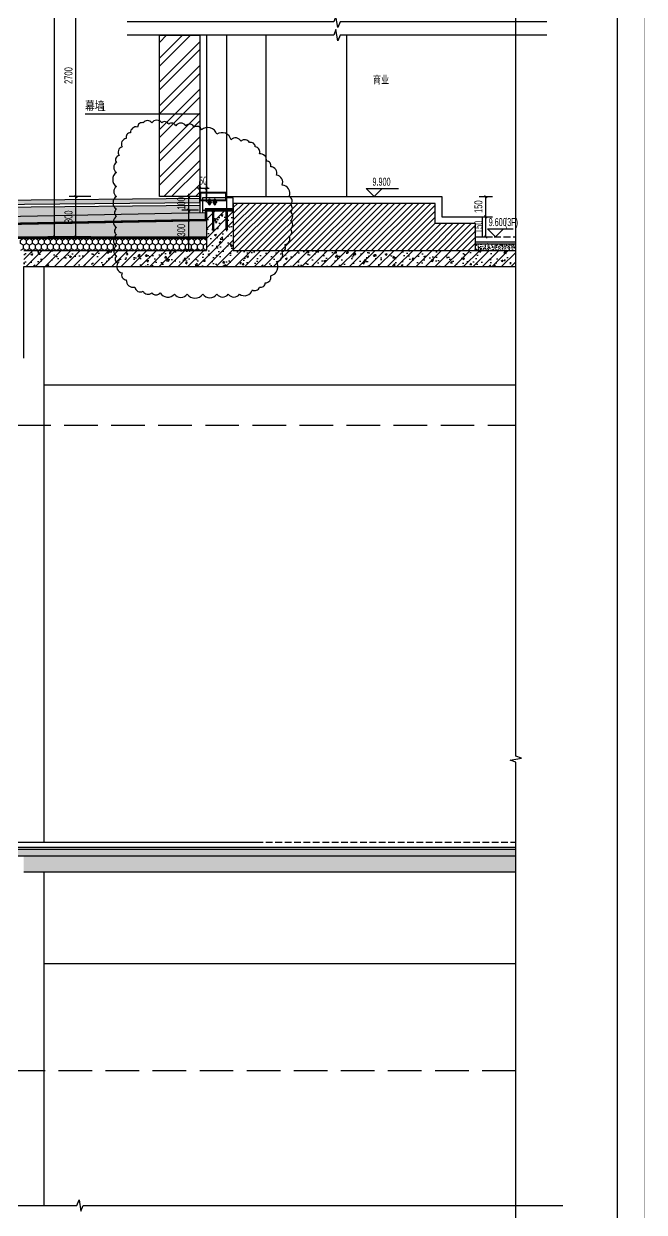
# Model space of a CAD drawing. Extents: x 57342 to 87103, y 19822 to 43940.
# Drawn here: x 64609 to 69223, y 30232 to 39067 of the extents above; entities that cross this region are included whole.
import ezdxf

# ---------------------------------------------------------------- set-up
doc = ezdxf.new("R2010")
doc.units = 0
doc.header["$LTSCALE"] = 1000
doc.header["$MEASUREMENT"] = 0
doc.linetypes.add('DASH', pattern=[0.35, 0.25, -0.1])
for name, color, linetype in [('00-图签', 7, 'Continuous'), ('01-标注_尺寸', 124, 'Continuous'), ('01-标注_标高', 200, 'Continuous'), ('01-标注_符号', 200, 'Continuous'), ('02-TEXT_标注', 130, 'Continuous'), ('05-填充_156', 156, 'Continuous'), ('05-填充_天正', 26, 'Continuous'), ('A-C_窗', 140, 'Continuous'), ('A-D_龙骨', 152, 'Continuous'), ('A-O_屋面', 201, 'Continuous'), ('A-STR-面层', 191, 'Continuous'), ('A-SUR_保温', 222, 'Continuous'), ('A-SUR_吊顶', 40, 'Continuous'), ('A-SUR_看线', 231, 'Continuous'), ('A-SUR_面层', 191, 'Continuous'), ('A-TECH_结构', 21, 'Continuous'), ('A_STR-砼墙', 51, 'Continuous'), ('A_STR-砼柱', 51, 'Continuous'), ('钢龙骨', 173, 'Continuous')]:
    doc.layers.add(name, color=color, linetype=linetype)
doc.layers.add('04-不打印_辅助线', color=165, linetype='Continuous', plot=False)
doc.layers.add('DIM_MODI', color=6, linetype='Continuous', plot=False)
doc.styles.add('_TCH_DIM', font='ros.shx', dxfattribs={"width": 0.8, "bigfont": 'jd.shx'})
doc.styles.add('_TCH_DIM_T3', font='ros.shx', dxfattribs={"width": 0.705882, "bigfont": 'jd.shx'})
doc.styles.get("Standard").update_dxf_attribs({"font": 'STXIHEI_0.TTF', "width": 0.75})
doc.dimstyles.new('_TCH_ARCH&&20', dxfattribs={"dimtxt": 59.5, "dimasz": 20, "dimexe": 50, "dimexo": 60, "dimgap": 25.25, "dimtad": 1, "dimdec": 0, "dimzin": 0, "dimdsep": 46, "dimtxsty": '_TCH_DIM_T3', "dimblk": 'ARCHTICK', "dimcen": 0.09, "dimclrt": 7, "dimazin": 2, "dimtfac": 1, "dimtdec": 0, "dimtix": 1, "dimtmove": 2, "dimatfit": 3, "dimfxl": 0, "dimtolj": 1, "dimtzin": 0, "dimarcsym": 0})
pattern_1 = [(0, (70.8, -73.2), (120, 240), [0, -240]), (0, (-69.6, -105.6), (120, 240), [0, -240]), (0, (8.4, -108), (120, 240), [0, -240]), (0, (93.6, -37.2), (120, 240), [0, -240]), (0, (-6, -120), (120, 240), [0, -240]), (0, (117.6, 114), (120, 240), [0, -240]), (0, (44.4, 94.8), (120, 240), [0, -240]), (0, (82.8, 64.8), (120, 240), [0, -240]), (0, (-112.8, 60), (120, 240), [0, -240]), (0, (4.8, 49.2), (120, 240), [0, -240]), (0, (-40.8, -12), (120, 240), [0, -240]), (0, (-38.4, -102), (120, 240), [0, -240]), (0, (51.6, -111.6), (120, 240), [0, -240]), (0, (117.6, -6), (120, 240), [0, -240]), (0, (-106.8, -43.2), (120, 240), [0, -240]), (0, (-86.4, -2.4), (120, 240), [0, -240]), (0, (7.2, -19.2), (120, 240), [0, -240]), (0, (-26.4, -54), (120, 240), [0, -240]), (0, (-45.6, 25.2), (120, 240), [0, -240]), (0, (-15.6, 115.2), (120, 240), [0, -240]), (0, (-97.2, -93.6), (120, 240), [0, -240]), (0, (34.8, 66), (120, 240), [0, -240]), (0, (-76.8, 69.6), (120, 240), [0, -240]), (0, (-96, 100.8), (120, 240), [0, -240]), (130.601294, (102.857, 38.857), (-599.9999934, 720.0000031), [10.5366, -4414.8444]), (18.43495, (85.714, 43.43), (599.999998, 239.999998), [10.8421, -1507.05116]), (90, (85.71, 33.14), (120, 240), [10.2857, -469.71426]), (161.56505, (96, 29.714), (-600.000003, 239.999982), [10.8421, -1507.05116]), (53.1301, (96, 29.714), (120, 240), [11.4286, -1188.5714]), (135, (105.14, -92.57), (-120.00001, 239.99998), [9.6975, -669.12504]), (45, (91.43, -92.57), (120, 240), [9.6975, -669.12504]), (135, (98.286, -99.43), (-120.00001, 239.99998), [9.6975, -669.12504]), (45, (98.286, -99.43), (120, 240), [9.6975, -669.12504]), (116.56505, (-10.29, 68.57), (-2e-05, 480), [12.7775, -255.5506]), (180, (-16, 80), (-120, 240), [13.7143, -226.2857]), (63.43495, (-35.43, 68.57), (1e-06, 480), [12.7775, -255.5506]), (116.56505, (-29.71, 57.14), (-2e-05, 480), [12.7775, -255.5506]), (0, (-29.71, 57.14), (120, 240), [13.7143, -226.2857]), (63.43495, (-16, 57.14), (1e-06, 480), [12.7775, -255.5506]), (107.102728, (80, -12.571), (-359.9999862, 1200.0000019), [15.54454, -6513.161]), (143.972626, (75.429, 2.286), (-2279.999971, 1679.999998), [15.54454, -3248.808]), (180, (62.86, 11.43), (-120, 240), [14.85714, -225.14284]), (36.027373, (35.429, 2.286), (2279.999983, 1679.999982), [15.54454, -3248.808]), (71.56505, (30.857, -11.43), (360.000002, 1199.999998), [14.4561, -1503.4371]), (107.102728, (35.429, -26.286), (-359.9999862, 1200.0000019), [15.54454, -6513.161]), (143.972626, (48, -35.429), (-2279.999971, 1679.999998), [15.54454, -3248.808]), (0, (48, -35.43), (120, 240), [14.85714, -225.14284]), (36.027373, (62.857, -35.429), (2279.999983, 1679.999982), [15.54454, -3248.808]), (71.56505, (75.43, -26.286), (360.000002, 1199.999998), [14.4561, -1503.4371]), (150.25512, (82.286, 99.43), (-360.000001, 239.999997), [9.214, -1925.72784]), (90, (74.29, 94.86), (120, 240), [9.14286, -470.8571]), (29.74488, (74.286, 94.857), (360, 239.999999), [9.214, -1925.72784]), (116.56505, (26.29, -70.86), (-2e-05, 480), [12.7775, -255.5506]), (168.690067, (20.571, -59.429), (-1080.000001, 239.999994), [11.6549, -2435.8742]), (41.185925, (0, -65.143), (2999.9999818, 2639.9999769), [12.14874, -5090.3208]), (90, (0, -76.57), (120, 240), [11.4286, -468.5714]), (138.814074, (9.143, -84.571), (-2999.9999467, 2640.0000168), [12.14874, -5090.3208]), (16.699244, (9.143, -84.571), (3959.9999702, 1199.9999874), [11.9318, -4999.415]), (60.945396, (20.571, -81.143), (119.9999997, 239.9999979), [11.7664, -4930.1358]), (109.983106, (-74.286, 29.714), (-600.0000023, 1679.9999956), [13.3768, -5604.879]), (155.556045, (-78.857, 42.286), (-1560.000006, 719.999985), [13.8092, -5786.0526]), (24.443955, (-104, 42.286), (1560.0000008, 719.9999965), [13.8092, -5786.0526]), (70.016893, (-108.571, 29.714), (600.0000018, 1679.9999958), [13.3768, -5604.879]), (109.983106, (-104, 17.143), (-600.0000023, 1679.9999956), [13.3768, -5604.879]), (160.016893, (-91.429, 12.571), (-600.0000004, 239.999989), [13.3768, -2795.751]), (19.983107, (-91.429, 12.571), (599.9999967, 239.9999996), [13.3768, -2795.751]), (70.016893, (-78.857, 17.143), (600.0000018, 1679.9999958), [13.3768, -5604.879]), (122.005383, (14.857, 8), (-120.000016, 239.999988), [10.7817, -2253.3736]), (18.43495, (-1.143, 13.714), (599.999998, 239.999998), [10.8421, -1507.05116]), (90, (-1.14, 3.43), (120, 240), [10.2857, -469.71426]), (161.56505, (9.143, 0), (-600.000003, 239.999982), [10.8421, -1507.05116]), (54.462322, (9.143, 0), (839.9999988, 1199.9999982), [9.8312, -4119.2846]), (116.56505, (-54.86, -50.29), (-2e-05, 480), [12.7775, -255.5506]), (180, (-60.57, -38.86), (-120, 240), [12.5714, -227.42856]), (59.036243, (-80, -50.286), (120.0000004, 239.999999), [13.3279, -2785.5288]), (120.963756, (-73.143, -61.714), (-120.0000164, 239.999989), [13.3279, -2785.5288]), (0, (-73.14, -61.71), (120, 240), [12.5714, -227.42856]), (63.43495, (-60.57, -61.71), (1e-06, 480), [12.7775, -255.5506])]
pattern_2 = [(50, (0, 0), (36.436934, -3.187817), [3.81, -41.91]), (355, (0, 0), (-7.048565, 38.211329), [3.048, -33.528]), (100.451, (3.036, -0.266), (29.3885, 35.023338), [3.238, -35.618]), (46.1842, (0, 10.16), (54.215808, -8.408466), [5.715, -62.865]), (96.6356, (4.52, 9.46), (47.480847, 49.48511), [4.857, -53.427]), (351.184, (0, 10.16), (47.48092, 49.485024), [4.572, -50.292]), (21, (5.08, 7.62), (30.322976, -20.453104), [3.81, -41.91]), (326, (5.08, 7.62), (12.360406, 36.837593), [3.048, -33.528]), (71.4514, (7.607, 5.916), (42.683298, 16.384572), [3.238, -35.618]), (37.5, (0, 0), (0.6177207, 16.9110078), [0, -33.1216, 0, -34.036, 0, -33.655]), (7.5, (0, 0), (13.3639325, 20.036115), [0, -19.4056, 0, -32.3596, 0, -12.827]), (327.5, (-11.328, 0), (27.118119, -1.1457488), [0, -12.7, 0, -39.624, 0, -52.578]), (317.5, (-16.408, 0), (29.625836, 5.085298), [0, -16.51, 0, -26.3144, 0, -37.338])]
pattern_3 = [(45, (0, 0), (-35.35534, 35.35534), []), (50, (0, 0), (143.45204, -12.55043), [15, -165]), (355, (0, 0), (-27.75027, 150.43843), [12, -132]), (100.4514, (11.95, -1.05), (115.70188, 137.8879), [12.74804, -140.22842]), (46.1842, (0, 40), (213.4482, -33.1038), [22.5, -247.5]), (96.6356, (17.79, 37.24), (186.93254, 194.8236), [19.12206, -210.3426]), (351.1842, (0, 40), (186.9324, 194.8237), [18, -198]), (21, (20, 30), (119.38141, -80.52378), [15, -165]), (326, (20, 30), (48.66307, 145.03), [12, -132]), (71.4514, (29.95, 23.29), (168.04453, 64.5061), [12.74804, -140.22842]), (37.5, (0, 0), (2.43197, 66.57877), [0, -130.4, 0, -134, 0, -132.5]), (7.5, (0, 0), (52.61391, 78.88234), [0, -76.4, 0, -127.4, 0, -50.5]), (327.5, (-44.6, 0), (106.764487, -4.510974), [0, -50, 0, -156, 0, -207]), (317.5, (-64.6, 0), (116.63723, 20.021), [0, -65, 0, -103.6, 0, -147])]

# ---------------------------------------------------------------- blocks, each defined once
blk = doc.blocks.new('*U39')
at = {"layer": '05-填充_156'}
h = blk.add_hatch(dxfattribs=at)
h.set_pattern_fill('金属', color=256, scale=50)
h.set_pattern_definition([(45, (-3e-10, 1299.96), (-88.388, 88.388), []), (45, (58.93, 1299.96), (-88.388, 88.388), [])])
h.paths.add_polyline_path([(-300, 1000), (0, 1000), (0, -200), (-300, -200)])
at = {"layer": 'A-SUR_看线', "color": 8}
blk.add_lwpolyline([(-300, 1000), (0, 1000), (0, -200), (-300, -200)], close=True, dxfattribs=at)
blk = doc.blocks.new('A$C3E4542A3')
at = {"layer": '钢龙骨', "color": 8}
for p, q in [((75, 90), (-25, 90)), ((-71, -8), (-71, 0)), ((-71, 0), (129, 0)), ((-35, 60), (-61, 60)), ((-55, 73), (-55, 47)), ((-48, 73), (-48, 47)), ((-41, 47), (-41, 73)), ((-27, 0), (-27, -144)), ((75, 6), (-25, 6)), ((5, 60), (-21, 60)), ((-21, 0), (-21, -156.6)), ((-15, 73), (-15, 47)), ((-15, -144), (-15, 0)), ((-8, 73), (-8, 47)), ((-1, 47), (-1, 73)), ((29, -8), (29, 3)), ((73, 0), (73, -144)), ((79, 0), (79, -156.6)), ((85, -144), (85, 0)), ((129, 0), (129, -8)), ((129, -8), (-71, -8))]:
    blk.add_line(p, q, dxfattribs=at)
for points in [[(129, 90), (-101, 90), (-101, 0), (129, 0)], [(-39, 65.6), (-48, 70), (-57, 65.6), (-57, 54.4), (-48, 50), (-39, 54.4)], [(1, 65.6), (-8, 70), (-17, 65.6), (-17, 54.4), (-8, 50), (1, 54.4)]]:
    blk.add_lwpolyline(points, close=True, dxfattribs=at)
for centre, radius in [((-48, 60), 12), ((-48, 60), 9), ((-48, 60), 6), ((-8, 60), 12), ((-8, 60), 9), ((-8, 60), 6), ((-21, -144), 6), ((79, -144), 6)]:
    blk.add_circle(centre, radius, dxfattribs=at)
for centre, radius, start, end in [((-48, 73), 7, 0, 180), ((-48, 47), 7, 180, 0), ((-48, 60), 5.05, 180, 90), ((-20, 0), 5, 0, 180), ((-15, 0), 5, 0, 120), ((-8, 73), 7, 0, 180), ((-8, 47), 7, 180, 0), ((-8, 60), 5.05, 180, 90), ((-10, 0), 5, 0, 120), ((-5, 0), 5, 0, 120), ((0, 0), 5, 0, 120), ((5, 0), 5, 0, 120), ((10, 0), 5, 0, 120), ((15, 0), 5, 0, 120), ((20, 0), 5, 0, 120), ((25, 0), 5, 0, 120), ((30, 0), 5, 0, 120), ((35, 0), 5, 0, 120), ((40, 0), 5, 0, 120), ((45, 0), 5, 0, 120), ((50, 0), 5, 0, 120), ((55, 0), 5, 0, 120), ((60, 0), 5, 0, 120), ((65, 0), 5, 0, 120), ((70, 0), 5, 0, 120)]:
    blk.add_arc(centre, radius, start, end, dxfattribs=at)
blk = doc.blocks.new('图框-A1+1-4')
for points, const_width in [([(0, 0), (1051, 0), (1051, 594), (0, 594)], 0.05), ([(976, 584), (25, 584), (25, 10), (976, 10)], 0.5)]:
    blk.add_lwpolyline(points, close=True, dxfattribs=dict(const_width=const_width))
at = {"const_width": 0.05}
blk.add_lwpolyline([(525.5, 594), (525.5, 592)], dxfattribs=at)
blk = doc.blocks.new('c5d5d6')
at = {"layer": '05-填充_天正'}
h = blk.add_hatch(dxfattribs=at)
h.set_pattern_fill('AR-CONC', color=256, scale=20, style=0)
h.set_pattern_definition(pattern_2)
h.paths.add_polyline_path([(0, 50), (0, 0), (8158, 0), (8158, 50)])
at = {"layer": 'A-STR-面层', "linetype": 'DASH', "ltscale": 0.2}
blk.add_lwpolyline([(0, 100), (8158, 100)], dxfattribs=at)
at = {"layer": 'A-STR-面层'}
blk.add_lwpolyline([(0, 65), (8158, 65)], dxfattribs=at)
at = {"layer": 'A-SUR_面层'}
for p, q in [((0, 50), (8158, 50)), ((0, 0), (8158, 0))]:
    blk.add_line(p, q, dxfattribs=at)
blk = doc.blocks.new('kyuhtr')
for points in [[(0, -30), (200, -30), (200, 30), (0, 30)], [(5, -25), (195, -25), (195, 25), (5, 25)]]:
    blk.add_lwpolyline(points, close=True)
blk = doc.blocks.new('_ArchTick')
at = {"color": 0, "linetype": 'ByBlock', "const_width": 0.4}
blk.add_lwpolyline([(-0.5, -0.5), (0.5, 0.5)], dxfattribs=at)
blk = doc.blocks.new('*D87')
at = {"layer": '01-标注_尺寸', "color": 0, "lineweight": -2, "transparency": 16777216}
for p, q in [((65108.5, 37781.6), (64947.2, 37781.6)), ((64997.2, 37481.6), (64997.2, 37781.6)), ((65108.5, 37481.6), (64947.2, 37481.6))]:
    blk.add_line(p, q, dxfattribs=at)
at = {"layer": 'Defpoints', "color": 0, "transparency": 16777216}
for p in [(64997.2, 37781.6), (65168.5, 37781.6), (65168.5, 37481.6)]:
    blk.add_point(p, dxfattribs=at)
at = {"layer": '01-标注_尺寸', "color": 0, "lineweight": -2, "transparency": 16777216, "xscale": 20, "yscale": 20, "zscale": 20}
for p, rotation in [((64997.2, 37781.6), 90), ((64997.2, 37481.6), 270)]:
    blk.add_blockref('_ArchTick', p, dxfattribs=dict(at, rotation=rotation))
at = {"layer": '01-标注_尺寸', "color": 7, "transparency": 16777216, "insert": (64942.2, 37631.6), "char_height": 59.5, "attachment_point": 5, "rotation": 90, "style": '_TCH_DIM_T3'}
blk.add_mtext('\\A1;300', dxfattribs=at)
blk = doc.blocks.new('*D88')
at = {"layer": '01-标注_尺寸', "color": 0, "lineweight": -2, "transparency": 16777216}
for p, q in [((65108.5, 39581.6), (64947.2, 39581.6)), ((64997.2, 37781.6), (64997.2, 39581.6)), ((65108.5, 37781.6), (64947.2, 37781.6))]:
    blk.add_line(p, q, dxfattribs=at)
at = {"layer": 'Defpoints', "color": 0, "transparency": 16777216}
for p in [(64997.2, 39581.6), (65168.5, 39581.6), (65168.5, 37781.6)]:
    blk.add_point(p, dxfattribs=at)
at = {"layer": '01-标注_尺寸', "color": 0, "lineweight": -2, "transparency": 16777216, "xscale": 20, "yscale": 20, "zscale": 20}
for p, rotation in [((64997.2, 39581.6), 90), ((64997.2, 37781.6), 270)]:
    blk.add_blockref('_ArchTick', p, dxfattribs=dict(at, rotation=rotation))
at = {"layer": '01-标注_尺寸', "color": 7, "transparency": 16777216, "insert": (64942.2, 38681.6), "char_height": 59.5, "attachment_point": 5, "rotation": 90, "style": '_TCH_DIM_T3'}
blk.add_mtext('\\A1;2700', dxfattribs=at)
blk = doc.blocks.new('$LinePat$聚苯板')
at = {"color": 0}
for p, q in [((14.8, -8.6), (0, 0)), ((29.7, 0), (14.8, -8.6)), ((14.8, -25.7), (0, -34.3)), ((0, -34.3), (0, -51.4)), ((0, -51.4), (14.8, -60)), ((14.8, -8.6), (14.8, -25.7)), ((29.7, -34.3), (14.8, -25.7)), ((14.8, -60), (29.7, -51.4))]:
    blk.add_line(p, q, dxfattribs=at)
blk = doc.blocks.new('*D117')
at = {"layer": '01-标注_尺寸', "color": 0, "lineweight": -2, "transparency": 16777216}
for p, q in [((64987.1, 41081.6), (64787.2, 41081.6)), ((64837.2, 37481.6), (64837.2, 41081.6)), ((64987.1, 37481.6), (64787.2, 37481.6))]:
    blk.add_line(p, q, dxfattribs=at)
at = {"layer": 'Defpoints', "color": 0, "transparency": 16777216}
for p in [(64837.2, 41081.6), (65047.1, 41081.6), (65047.1, 37481.6)]:
    blk.add_point(p, dxfattribs=at)
at = {"layer": '01-标注_尺寸', "color": 0, "lineweight": -2, "transparency": 16777216, "xscale": 20, "yscale": 20, "zscale": 20}
for p, rotation in [((64837.2, 41081.6), 90), ((64837.2, 37481.6), 270)]:
    blk.add_blockref('_ArchTick', p, dxfattribs=dict(at, rotation=rotation))
at = {"layer": '01-标注_尺寸', "color": 7, "transparency": 16777216, "insert": (64782.2, 39281.6), "char_height": 59.5, "attachment_point": 5, "rotation": 90, "style": '_TCH_DIM_T3'}
blk.add_mtext('\\A1;4500', dxfattribs=at)
blk = doc.blocks.new('*D214')
at = {"layer": '01-标注_尺寸', "color": 0, "lineweight": -2, "transparency": 16777216}
for p, q in [((65907.4, 37781.6), (65785.5, 37781.6)), ((65835.5, 37781.6), (65835.5, 37801.6)), ((65835.5, 37681.6), (65835.5, 37781.6)), ((65907.4, 37681.6), (65785.5, 37681.6)), ((65835.5, 37681.6), (65835.5, 37661.6))]:
    blk.add_line(p, q, dxfattribs=at)
at = {"layer": 'Defpoints', "color": 0, "transparency": 16777216}
for p in [(65835.5, 37781.6), (65967.4, 37781.6), (65967.4, 37681.6)]:
    blk.add_point(p, dxfattribs=at)
at = {"layer": '01-标注_尺寸', "color": 0, "lineweight": -2, "transparency": 16777216, "xscale": 20, "yscale": 20, "zscale": 20}
for p, rotation in [((65835.5, 37781.6), 270), ((65835.5, 37681.6), 90)]:
    blk.add_blockref('_ArchTick', p, dxfattribs=dict(at, rotation=rotation))
at = {"layer": '01-标注_尺寸', "color": 7, "transparency": 16777216, "insert": (65780.5, 37731.6), "char_height": 59.5, "attachment_point": 5, "rotation": 90, "style": '_TCH_DIM_T3'}
blk.add_mtext('\\A1;100', dxfattribs=at)
blk = doc.blocks.new('*D215')
at = {"layer": '01-标注_尺寸', "color": 0, "lineweight": -2, "transparency": 16777216}
for p, q in [((65907.4, 37681.6), (65785.5, 37681.6)), ((65835.5, 37381.6), (65835.5, 37681.6)), ((65907.4, 37381.6), (65785.5, 37381.6))]:
    blk.add_line(p, q, dxfattribs=at)
at = {"layer": 'Defpoints', "color": 0, "transparency": 16777216}
for p in [(65835.5, 37681.6), (65967.4, 37681.6), (65967.4, 37381.6)]:
    blk.add_point(p, dxfattribs=at)
at = {"layer": '01-标注_尺寸', "color": 0, "lineweight": -2, "transparency": 16777216, "xscale": 20, "yscale": 20, "zscale": 20}
for p, rotation in [((65835.5, 37681.6), 90), ((65835.5, 37381.6), 270)]:
    blk.add_blockref('_ArchTick', p, dxfattribs=dict(at, rotation=rotation))
at = {"layer": '01-标注_尺寸', "color": 7, "transparency": 16777216, "insert": (65780.5, 37531.6), "char_height": 59.5, "attachment_point": 5, "rotation": 90, "style": '_TCH_DIM_T3'}
blk.add_mtext('\\A1;300', dxfattribs=at)
blk = doc.blocks.new('*D230')
at = {"layer": '01-标注_尺寸', "color": 0, "lineweight": -2, "transparency": 16777216}
for p, q in [((67995.4, 37631.6), (68094.9, 37631.6)), ((68044.9, 37481.6), (68044.9, 37631.6)), ((67995.4, 37481.6), (68094.9, 37481.6))]:
    blk.add_line(p, q, dxfattribs=at)
at = {"layer": 'Defpoints', "color": 0, "transparency": 16777216}
for p in [(67935.4, 37631.6), (68044.9, 37631.6), (67935.4, 37481.6)]:
    blk.add_point(p, dxfattribs=at)
at = {"layer": '01-标注_尺寸', "color": 0, "lineweight": -2, "transparency": 16777216, "xscale": 20, "yscale": 20, "zscale": 20}
for p, rotation in [((68044.9, 37631.6), 90), ((68044.9, 37481.6), 270)]:
    blk.add_blockref('_ArchTick', p, dxfattribs=dict(at, rotation=rotation))
at = {"layer": '01-标注_尺寸', "color": 7, "transparency": 16777216, "insert": (67989.9, 37556.6), "char_height": 59.5, "attachment_point": 5, "rotation": 90, "style": '_TCH_DIM_T3'}
blk.add_mtext('\\A1;150', dxfattribs=at)
blk = doc.blocks.new('*D231')
at = {"layer": '01-标注_尺寸', "color": 0, "lineweight": -2, "transparency": 16777216}
for p, q in [((67995.4, 37781.6), (68094.9, 37781.6)), ((68044.9, 37631.6), (68044.9, 37781.6)), ((67995.4, 37631.6), (68094.9, 37631.6))]:
    blk.add_line(p, q, dxfattribs=at)
at = {"layer": 'Defpoints', "color": 0, "transparency": 16777216}
for p in [(67935.4, 37781.6), (68044.9, 37781.6), (67935.4, 37631.6)]:
    blk.add_point(p, dxfattribs=at)
at = {"layer": '01-标注_尺寸', "color": 0, "lineweight": -2, "transparency": 16777216, "xscale": 20, "yscale": 20, "zscale": 20}
for p, rotation in [((68044.9, 37781.6), 90), ((68044.9, 37631.6), 270)]:
    blk.add_blockref('_ArchTick', p, dxfattribs=dict(at, rotation=rotation))
at = {"layer": '01-标注_尺寸', "color": 7, "transparency": 16777216, "insert": (67989.9, 37706.6), "char_height": 59.5, "attachment_point": 5, "rotation": 90, "style": '_TCH_DIM_T3'}
blk.add_mtext('\\A1;150', dxfattribs=at)
blk = doc.blocks.new('*D232')
at = {"layer": '01-标注_尺寸', "color": 0, "lineweight": -2, "transparency": 16777216}
for p, q in [((65917.4, 37844.8), (65897.4, 37844.8)), ((65917.4, 37741.6), (65917.4, 37894.8)), ((65917.4, 37844.8), (65967.4, 37844.8)), ((65967.4, 37741.6), (65967.4, 37894.8)), ((65967.4, 37844.8), (65987.4, 37844.8))]:
    blk.add_line(p, q, dxfattribs=at)
at = {"layer": 'Defpoints', "color": 0, "transparency": 16777216}
for p in [(65967.4, 37844.8), (65917.4, 37681.6), (65967.4, 37681.6)]:
    blk.add_point(p, dxfattribs=at)
at = {"layer": '01-标注_尺寸', "color": 0, "lineweight": -2, "transparency": 16777216, "xscale": 20, "yscale": 20, "zscale": 20}
blk.add_blockref('_ArchTick', (65917.4, 37844.8), dxfattribs=at)
at = {"layer": '01-标注_尺寸', "color": 0, "lineweight": -2, "transparency": 16777216, "xscale": 20, "yscale": 20, "zscale": 20, "rotation": 180}
blk.add_blockref('_ArchTick', (65967.4, 37844.8), dxfattribs=at)
at = {"layer": '01-标注_尺寸', "color": 7, "transparency": 16777216, "insert": (65942.4, 37899.8), "char_height": 59.5, "attachment_point": 5, "style": '_TCH_DIM_T3'}
blk.add_mtext('\\A1;50', dxfattribs=at)

msp = doc.modelspace()

# ---------------------------------------------------------------- hatches: boundary and pattern name
at = {"layer": '05-填充_天正'}
h = msp.add_hatch(dxfattribs=at)
h.set_pattern_fill('天然石材', color=256, scale=10)
h.set_pattern_definition([(45, (0, 17.95), (-35.355353, 35.355353), []), (45, (17.387, 0), (-35.355353, 35.355353), [19.73685, -11.2782])])
h.paths.add_polyline_path([(65917.4, 37766.6), (60966.6, 37717.1), (60966.6, 37687.1), (65917.4, 37736.6)])
h = msp.add_hatch(dxfattribs=at)
h.set_pattern_fill('钢筋混凝土', color=256, scale=20, style=0)
h.set_pattern_definition(pattern_3)
h.paths.add_polyline_path([(65957.4, 37662), (65957.4, 37612), (60934.3, 37511.6), (60369.4, 37511.6), (60339.4, 37521.6), (60339.4, 37561.6), (60934.3, 37561.6)])
h = msp.add_hatch(dxfattribs=at)
h.set_pattern_fill('钢筋混凝土', color=256, scale=20, style=0)
h.set_pattern_definition(pattern_3)
h.paths.add_polyline_path([(65967.4, 37681.6), (65967.4, 37381.6), (66050.7, 37341.6), (66167.4, 37381.6), (66167.4, 37681.6)])
h = msp.add_hatch(dxfattribs=at)
h.set_pattern_fill('钢筋混凝土', color=256, scale=20, style=0)
h.set_pattern_definition(pattern_3)
h.paths.add_polyline_path([(64609.4, 37381.6), (64609.4, 37261.6), (66017.4, 37261.6), (66050.7, 37341.6), (65967.4, 37381.6)])
h = msp.add_hatch(dxfattribs=at)
h.set_pattern_fill('钢筋混凝土', color=256, scale=20, style=0)
h.set_pattern_definition(pattern_3)
h.paths.add_polyline_path([(66050.7, 37341.6), (66017.4, 37261.6), (68267.4, 37261.6), (68267.4, 37381.6), (66167.4, 37381.6)])
h = msp.add_hatch(dxfattribs=at)
h.set_pattern_fill('AR-CONC', color=256, scale=20, style=0)
h.set_pattern_definition(pattern_2)
h.paths.add_polyline_path([(67967.4, 37431.6), (67967.4, 37381.6), (68267.4, 37381.6), (68267.4, 37431.6)])
h = msp.add_hatch(dxfattribs=at)
h.set_pattern_fill('钢筋混凝土', color=256, scale=20, style=0)
h.set_pattern_definition(pattern_3)
h.paths.add_polyline_path([(64609.4, 32881.6), (64609.4, 32761.6), (68267.4, 32761.6), (68267.4, 32881.6)])
at = {"layer": 'A-SUR_保温'}
h = msp.add_hatch(dxfattribs=at)
h.set_pattern_fill('ANSI31', color=26, scale=20)
h.set_pattern_definition([(45, (0, 0), (-22.45064, 22.45064), [])])
h.paths.add_polyline_path([(67967.4, 37381.6), (67967.4, 37581.6), (67667.4, 37581.6), (67667.4, 37731.6), (66167.4, 37731.6), (66167.4, 37381.6)])
h = msp.add_hatch(dxfattribs=at)
h.set_pattern_fill('加气混凝土', color=26, scale=20)
h.set_pattern_definition(pattern_1)
h.paths.add_polyline_path([(65917.4, 37716.6), (65917.4, 37661.2), (60966.6, 37562.2), (60966.6, 37667.1)])
h = msp.add_hatch(dxfattribs=at)
h.set_pattern_fill('加气混凝土', color=26, scale=20)
h.set_pattern_definition(pattern_1)
h.paths.add_polyline_path([(65967.4, 37471.6), (65967.4, 37602.2), (60934.4, 37501.6), (60934.4, 37471.6)])

# ---------------------------------------------------------------- linework, layer by layer
at = {"layer": '01-标注_标高'}
for p, q in [((67214.9, 37781.6), (67154.9, 37841.6)), ((67154.9, 37841.6), (67395, 37841.6)), ((67214.9, 37781.6), (67274.9, 37841.6)), ((68117.4, 37481.6), (68057.4, 37541.6)), ((68057.4, 37541.6), (68248.9, 37541.6)), ((68117.4, 37481.6), (68177.4, 37541.6))]:
    msp.add_line(p, q, dxfattribs=at)
at = {"layer": '01-标注_符号'}
for points in [[(68267.4, 24190.8), (68267.4, 33577.9), (68225.4, 33593.2), (68309.4, 33608), (68267.4, 33622.9), (68267.4, 43010)], [(68497.4, 39081.6), (66960.9, 39081.6), (66945.6, 39039.6), (66930.8, 39123.6), (66915.9, 39081.6), (65379.4, 39081.6)], [(68497.4, 38981.6), (66960.9, 38981.6), (66945.6, 38939.6), (66930.8, 39023.6), (66915.9, 38981.6), (65379.4, 38981.6)], [(65064.7, 38396.8), (65917.4, 38396.8)], [(61437.2, 30281.6), (65004.8, 30281.6), (65020.1, 30323.6), (65034.9, 30239.6), (65049.8, 30281.6), (68617.4, 30281.6)]]:
    msp.add_lwpolyline(points, dxfattribs=at)
at = {"layer": '01-标注_符号', "const_width": 8}
msp.add_lwpolyline([(65913.4, 38396.8, 1), (65921.4, 38396.8, 1)], format="xyb", close=True, dxfattribs=at)
at = {"layer": '04-不打印_辅助线'}
for points in [[(58254.6, 37481.6), (65967.4, 37481.6)], [(58254.6, 32981.6), (66367.9, 32981.6)]]:
    msp.add_lwpolyline(points, dxfattribs=at)
at = {"layer": 'A-C_窗'}
for points in [[(65917.4, 38981.6), (65917.4, 37661.2)], [(65967.4, 38981.6), (65967.4, 37781.6)], [(66117.4, 38981.6), (66117.4, 37681.6)]]:
    msp.add_lwpolyline(points, dxfattribs=at)
at = {"layer": 'A-O_屋面'}
for p, q in [((65917.4, 37766.6), (60966.6, 37717.1)), ((65917.4, 37716.6), (60966.6, 37667.1)), ((65967.4, 37602.2), (60934.4, 37501.6)), ((60886.3, 37471.6), (65967.4, 37471.6))]:
    msp.add_line(p, q, dxfattribs=at)
msp.add_lwpolyline([(65917.4, 37736.6), (60966.6, 37687.1)], dxfattribs=at)
at = {"layer": 'A-O_屋面', "linetype": 'DASH', "ltscale": 0.2, "const_width": 5}
msp.add_lwpolyline([(66167.4, 37686.6), (65962.4, 37686.6), (65962.4, 37607.1), (60966.6, 37507.2)], dxfattribs=at)
at = {"layer": 'A-STR-面层', "linetype": 'DASH', "ltscale": 0.2}
msp.add_lwpolyline([(67967.4, 37481.6), (68267.4, 37481.6)], dxfattribs=at)
at = {"layer": 'A-STR-面层'}
msp.add_lwpolyline([(67967.4, 37446.6), (68267.4, 37446.6)], dxfattribs=at)
at = {"layer": 'A-SUR_吊顶', "linetype": 'DASH'}
for points in [[(60009.4, 36081.6), (68267.4, 36081.6)], [(68267.4, 31281.6), (62409.4, 31281.6)]]:
    msp.add_lwpolyline(points, dxfattribs=at)
at = {"layer": 'A-SUR_面层'}
for p, q in [((65917.4, 37751.6), (65917.4, 37661.2)), ((65937.4, 37751.6), (65937.4, 37661.6)), ((67967.4, 37431.6), (68267.4, 37431.6)), ((67967.4, 37381.6), (68267.4, 37381.6))]:
    msp.add_line(p, q, dxfattribs=at)
for points in [[(66117.4, 37781.6), (67717.4, 37781.6), (67717.4, 37631.6), (68017.4, 37631.6), (68017.4, 37481.6)], [(66167.4, 37691.6), (65957.4, 37691.6), (65957.4, 37612), (60966.6, 37512.2)], [(66167.4, 37681.6), (65967.4, 37681.6), (65967.4, 37602.2), (60966.6, 37502.2)], [(65957.4, 37662), (60966.6, 37562.2)]]:
    msp.add_lwpolyline(points, dxfattribs=at)
msp.add_lwpolyline([(67967.4, 37381.6), (67967.4, 37581.6), (67667.4, 37581.6), (67667.4, 37731.6), (66167.4, 37731.6), (66167.4, 37381.6)], close=True, dxfattribs=at)
at = {"layer": 'A-TECH_结构'}
for points in [[(66409.4, 38981.6), (66409.4, 37781.6)], [(67009.4, 38981.6), (67009.4, 37781.6)], [(64759.4, 37261.6), (64759.4, 32981.6)], [(64759.4, 36381.6), (68267.4, 36381.6)], [(64759.4, 32761.6), (64759.4, 30281.6)], [(64759.4, 32081.6), (68267.4, 32081.6)]]:
    msp.add_lwpolyline(points, dxfattribs=at)
at = {"layer": 'A_STR-砼墙'}
for p, q in [((65967.4, 37681.6), (65967.4, 37381.6)), ((66167.4, 37681.6), (65967.4, 37681.6)), ((66167.4, 37681.6), (66167.4, 37381.6)), ((64609.4, 37381.6), (65967.4, 37381.6)), ((66167.4, 37381.6), (68267.4, 37381.6)), ((64609.4, 37261.6), (66017.4, 37261.6)), ((66017.4, 37261.6), (68267.4, 37261.6)), ((64609.4, 32881.6), (68267.4, 32881.6)), ((64609.4, 32761.6), (68267.4, 32761.6))]:
    msp.add_line(p, q, dxfattribs=at)
at = {"layer": 'A_STR-砼柱'}
msp.add_line((64609.4, 36581.6), (64609.4, 37261.6), dxfattribs=at)
at = {"layer": 'DIM_MODI'}
msp.add_lwpolyline([(66224.6, 38193.2, 0.520567), (66150.9, 38203.8, 0.520567), (66150.9, 38203.8, 0.520567), (66045.6, 38245.9, 0.520567), (66045.6, 38245.9, 0.520567), (65929.8, 38277.4, 0.520567), (65929.8, 38277.4, 0.520567), (65877.1, 38298.5, 0.520567), (65877.1, 38298.5, 0.520567), (65813.9, 38309, 0.520567), (65813.9, 38309, 0.520567), (65740.2, 38309, 0.520567), (65740.2, 38309, 0.520567), (65687.5, 38319.5, 0.520567), (65687.5, 38319.5, 0.520567), (65634.9, 38330, 0.520567), (65634.9, 38330, 0.520567), (65561.2, 38330, 0.520567), (65561.2, 38330, 0.520567), (65498, 38330, 0.520567), (65498, 38330, 0.520567), (65455.9, 38298.5, 0.520567), (65455.9, 38298.5, 0.520567), (65403.2, 38256.4, 0.520567), (65403.2, 38256.4, 0.520567), (65371.6, 38214.3, 0.520567), (65371.6, 38214.3, 0.521811), (65340, 38151.3, 0.520567), (65340, 38151.3, 0.519174), (65319, 38088, 0.520567), (65319, 38088, 0.520567), (65297.9, 38035.4, 0.520567), (65297.9, 38035.4, 0.520567), (65297.9, 37961.8, 0.520567), (65297.9, 37961.8, 0.520567), (65297.9, 37856.5, 0.520567), (65297.9, 37856.5, 0.520567), (65297.9, 37782.9, 0.520567), (65297.9, 37782.9, 0.520567), (65297.9, 37688.2, 0.520567), (65297.9, 37688.2, 0.520567), (65297.9, 37635.6, 0.520567), (65297.9, 37635.6, 0.520567), (65297.9, 37551.4, 0.520567), (65297.9, 37551.4, 0.520567), (65297.9, 37498.8, 0.520567), (65297.9, 37498.8, 0.520567), (65297.9, 37414.6, 0.520567), (65297.9, 37414.6, 0.520567), (65297.9, 37341, 0.520567), (65297.9, 37341, 0.520567), (65308.4, 37288.3, 0.520567), (65308.4, 37288.3, 0.520567), (65340, 37214.7, 0.520567), (65340, 37214.7, 0.520567), (65371.6, 37162.1, 0.520567), (65371.6, 37162.1, 0.520567), (65434.8, 37109.5, 0.520567), (65434.8, 37109.5, 0.520567), (65498, 37077.9, 0.520567), (65498, 37077.9, 0.520567), (65561.2, 37067.4, 0.520567), (65561.2, 37067.4, 0.520567), (65624.4, 37067.4, 0.520567), (65624.4, 37067.4, 0.520567), (65729.7, 37056.9, 0.520567), (65729.7, 37056.9, 0.520567), (65824.4, 37056.9, 0.520567), (65824.4, 37056.9, 0.520567), (65940.3, 37056.9, 0.520567), (65940.3, 37056.9, 0.520567), (66045.6, 37056.9, 0.520567), (66045.6, 37056.9, 0.520567), (66129.9, 37056.9, 0.520567), (66129.9, 37056.9, 0.520567), (66214.1, 37056.9, 0.520567), (66214.1, 37056.9, 0.520567), (66308.9, 37088.4, 0.520567), (66308.9, 37088.4, 0.520567), (66361.5, 37109.5, 0.520567), (66361.5, 37109.5, 0.520567), (66403.7, 37141, 0.520567), (66403.7, 37141, 0.520567), (66445.8, 37193.6, 0.520567), (66445.8, 37193.6, 0.520567), (66487.9, 37298.9, 0.520567), (66487.9, 37298.9, 0.520567), (66530, 37372.5, 0.520567), (66530, 37372.5, 0.520567), (66551.1, 37425.1, 0.520567), (66551.1, 37425.1, 0.520567), (66582.7, 37488.3, 0.520567), (66582.7, 37488.3, 0.520567), (66593.2, 37540.9, 0.520567), (66593.2, 37540.9, 0.520567), (66593.2, 37604, 0.520567), (66593.2, 37604, 0.520567), (66593.2, 37667.1, 0.520567), (66593.2, 37667.1, 0.520567), (66593.2, 37719.8, 0.520567), (66593.2, 37719.8, 0.520567), (66582.7, 37782.9, 0.520567), (66582.7, 37782.9, 0.520567), (66530, 37867.1, 0.520567), (66530, 37867.1, 0.520567), (66487.9, 37940.7, 0.520567), (66487.9, 37940.7, 0.520567), (66445.8, 38003.8, 0.520567), (66445.8, 38003.8, 0.520567), (66414.2, 38045.9, 0.520567), (66414.2, 38045.9, 0.520567), (66361.5, 38098.5, 0.520567), (66361.5, 38098.5, 0.520567), (66329.9, 38151.2, 0.520567), (66329.9, 38151.2, 0.520567), (66287.8, 38182.7, 0.520567), (66287.8, 38182.7, 0.520567)], format="xyb", close=True, dxfattribs=at)

# ---------------------------------------------------------------- block references
at = {"xscale": 20, "yscale": 20, "zscale": 20, "rotation": 270}
msp.add_blockref('图框-A1+1-4', (57342.2, 43701.6), dxfattribs=at)
for name, p in [('A$C3E4542A3', (66038.4, 37681.6)), ('c5d5d6', (60109.4, 32881.6))]:
    msp.add_blockref(name, p)
at = {"layer": '00-图签'}
msp.add_blockref('*U39', (65917.4, 37981.6), dxfattribs=at)
at = {"layer": 'A-D_龙骨'}
msp.add_blockref('kyuhtr', (65917.4, 37781.6), dxfattribs=at)
at = {"layer": 'A-SUR_保温', "color": 26, "xscale": -1.501006092170531, "yscale": 1.5, "zscale": 1.5, "rotation": 180.0000000000414}
for p in [(64585.7, 37381.6), (64630.3, 37381.6), (64674.9, 37381.6), (64719.4, 37381.6), (64764, 37381.6), (64808.6, 37381.6), (64853.2, 37381.6), (64897.7, 37381.6), (64942.3, 37381.6), (64986.9, 37381.6), (65031.4, 37381.6), (65076, 37381.6), (65120.6, 37381.6), (65165.1, 37381.6), (65209.7, 37381.6), (65254.3, 37381.6), (65298.8, 37381.6), (65343.4, 37381.6), (65388, 37381.6), (65432.5, 37381.6), (65477.1, 37381.6), (65521.7, 37381.6), (65566.2, 37381.6), (65610.8, 37381.6), (65655.4, 37381.6), (65699.9, 37381.6), (65744.5, 37381.6), (65789.1, 37381.6), (65833.7, 37381.6), (65878.2, 37381.6), (65922.8, 37381.6)]:
    msp.add_blockref('$LinePat$聚苯板', p, dxfattribs=at)

# ---------------------------------------------------------------- texts
at = {"layer": '02-TEXT_标注', "width": 0.75}
msp.add_text('商业', height=57.09, dxfattribs=at).set_placement((67206, 38621.6))
at = {"layer": '02-TEXT_标注', "style": '_TCH_DIM'}
for s, height, width, p in [('幕墙', 69.46, 0.8, (65064.7, 38417.8)), ('1', 59.5, 0.564706, (65188.9, 38417.8)), ('9.900', 59.5, 0.564706, (67202.1, 37862.6)), ('9.600', 59.5, 0.564706, (68065.8, 37562.6)), ('(3F)', 59.5, 0.564706, (68185.9, 37562.6))]:
    msp.add_text(s, height=height, dxfattribs=dict(at, width=width)).set_placement(p)

# ---------------------------------------------------------------- dimensions: what is measured, and where the dimension line sits
at = {"layer": '01-标注_尺寸'}
for p1, p2, distance, text, picture, middle in [((65047.1, 37481.6), (65047.1, 41081.6), 209.9, '4500', '*D117', (64782.2, 39281.6)), ((65168.5, 37781.6), (65168.5, 39581.6), 171.4, '2700', '*D88', (64942.2, 38681.6))]:
    dim = msp.add_aligned_dim(p1=p1, p2=p2, distance=distance, text=text, dimstyle='_TCH_ARCH&&20', dxfattribs=at)
    dim.commit()
    dim.dimension.update_dxf_attribs({"geometry": picture, "text_midpoint": middle})
for p1, p2, distance, picture, middle in [((65917.4, 37681.6), (65967.4, 37681.6), 163.2, '*D232', (65942.4, 37899.8)), ((65168.5, 37481.6), (65168.5, 37781.6), 171.4, '*D87', (64942.2, 37631.6)), ((65967.4, 37681.6), (65967.4, 37781.6), 131.9, '*D214', (65780.5, 37731.6)), ((67935.4, 37631.6), (67935.4, 37781.6), -109.5, '*D231', (67989.9, 37706.6)), ((65967.4, 37381.6), (65967.4, 37681.6), 131.9, '*D215', (65780.5, 37531.6)), ((67935.4, 37481.6), (67935.4, 37631.6), -109.5, '*D230', (67989.9, 37556.6))]:
    dim = msp.add_aligned_dim(p1=p1, p2=p2, distance=distance, dimstyle='_TCH_ARCH&&20', dxfattribs=at)
    dim.commit()
    dim.dimension.update_dxf_attribs({"geometry": picture, "text_midpoint": middle})

doc.saveas('drawing.dxf')
